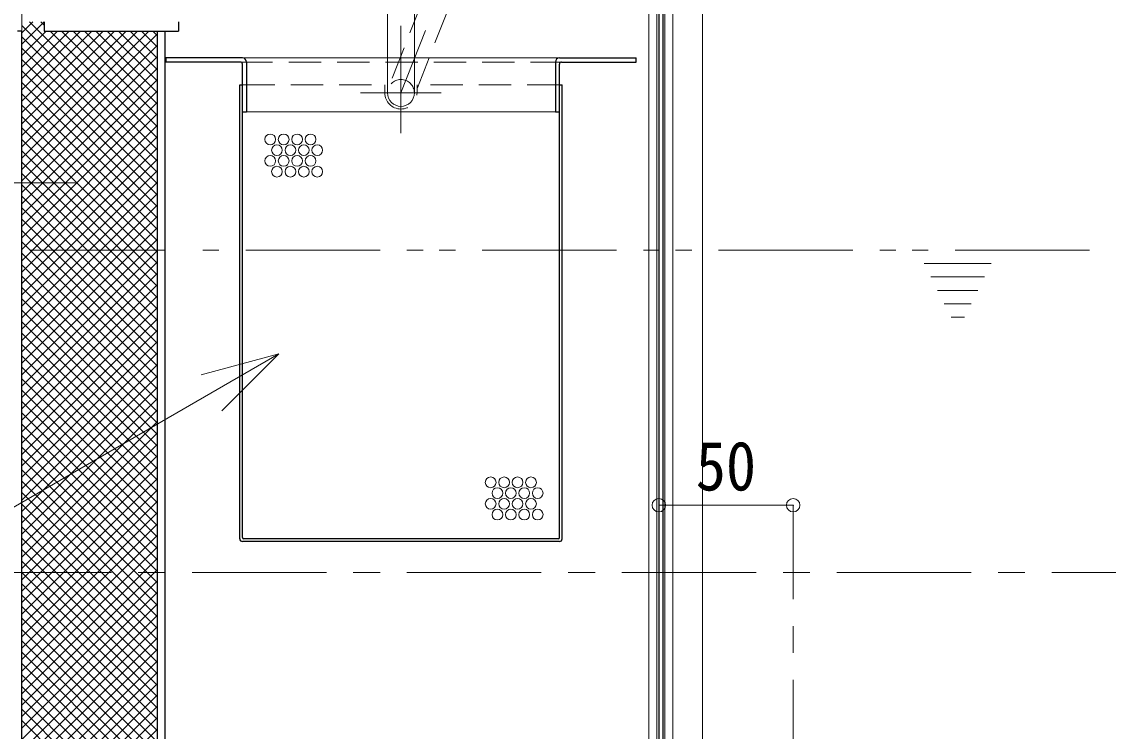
# Model space of a CAD drawing. Units: millimetres at full size, sheet at 1:10; details may follow other scales. Extents: x -2114 to 1936, y -1399 to 1411.
# Drawn here: x -1119.3 to -714.9, y -687.8 to -423.6 of the extents above; entities that cross this region are included whole.
import ezdxf
from ezdxf.enums import TextEntityAlignment as Align

# ---------------------------------------------------------------- set-up
doc = ezdxf.new("R2010")
doc.units = ezdxf.units.MM
doc.header["$LTSCALE"] = 10
doc.header["$PDMODE"] = 32
doc.header["$PDSIZE"] = 5
for name, pattern in [('CHAIN1', [8, 5, -1, 1, -1]), ('DASHED1', [1.8, 1.2, -0.6]), ('DOUBLE_CHAIN1', [8.8, 5, -1, 0.6, -0.6, 0.6, -1])]:
    doc.linetypes.add(name, pattern=pattern)
doc.layers.add('0-0_ﾚｲﾔ1', color=4, linetype='Continuous', lineweight=9)
doc.styles.add('ＭＳ ゴシック', font='')
doc.styles.get('ＭＳ ゴシック').set_extended_font_data('MS Gothic')

msp = doc.modelspace()

# ---------------------------------------------------------------- linework, layer by layer
at = {"layer": '0-0_ﾚｲﾔ1', "color": 5, "lineweight": 25}
for p, q in [((-882.17, -130.14), (-882.17, -728.64)), ((-880.67, -130.89), (-880.67, -728.64)), ((-1110.92, -423.64), (-1110.92, -427.14)), ((-1060.92, -423.64), (-1060.92, -427.14)), ((-1119.32, -427.14), (-1120.92, -427.14)), ((-1119.32, -886.24), (-1119.32, -427.14)), ((-1110.92, -427.14), (-1060.92, -427.14)), ((-1068.92, -427.14), (-1068.92, -831.64)), ((-1065.92, -828.64), (-1065.92, -427.14)), ((-1065.67, -437.14), (-1065.67, -438.64)), ((-1037.17, -437.14), (-1065.67, -437.14)), ((-1037.92, -438.64), (-1065.67, -438.64)), ((-1037.17, -615.64), (-1037.17, -439.39)), ((-1035.67, -438.64), (-1035.67, -457.14)), ((-920.67, -438.64), (-920.67, -457.14)), ((-919.17, -437.14), (-890.67, -437.14)), ((-919.17, -615.64), (-919.17, -439.39)), ((-918.42, -438.64), (-890.67, -438.64)), ((-890.67, -438.64), (-890.67, -437.14)), ((-1038.17, -447.14), (-1037.17, -447.14)), ((-1038.17, -616.14), (-1038.17, -447.14)), ((-919.17, -447.14), (-918.17, -447.14)), ((-918.17, -616.14), (-918.17, -447.14)), ((-1037.17, -457.14), (-1035.67, -457.14)), ((-920.67, -457.14), (-919.17, -457.14)), ((-919.17, -617.14), (-1037.17, -617.14)), ((-919.67, -616.14), (-1036.67, -616.14))]:
    msp.add_line(p, q, dxfattribs=at)
at = {"layer": '0-0_ﾚｲﾔ1', "color": 7, "lineweight": 18}
for p, q in [((-885.92, -828.64), (-885.92, -181.64)), ((-882.92, -828.64), (-882.92, -181.64)), ((-879.92, -193.88), (-879.92, -728.64)), ((-876.92, -194.5), (-876.92, -728.64)), ((-983.17, -200.14), (-983.17, -450.14)), ((-973.17, -200.14), (-973.17, -450.14)), ((-1119.32, -330.14), (-1119.32, -427.14)), ((-1023.57, -547.28), (-1150.92, -620.8)), ((-1023.57, -547.28), (-1052.54, -555.04)), ((-1023.57, -547.28), (-1044.78, -568.49))]:
    msp.add_line(p, q, dxfattribs=at)
at = {"layer": '0-0_ﾚｲﾔ1'}
for p, q in [((-865.92, -728.64), (-865.92, -181.64)), ((-1119.32, -432.01), (-1110.94, -423.64)), ((-1119.32, -427.77), (-1115.19, -423.64)), ((-1116.44, -423.64), (-1068.92, -471.16)), ((-1112.2, -423.64), (-1110.92, -424.91)), ((-1119.32, -425), (-1068.92, -475.4)), ((-1119.32, -474.44), (-1072.02, -427.14)), ((-1119.32, -470.2), (-1076.26, -427.14)), ((-1119.32, -465.96), (-1080.5, -427.14)), ((-1119.32, -461.71), (-1084.75, -427.14)), ((-1119.32, -457.47), (-1088.99, -427.14)), ((-1119.32, -453.23), (-1093.23, -427.14)), ((-1119.32, -448.98), (-1097.47, -427.14)), ((-1119.32, -444.74), (-1101.72, -427.14)), ((-1119.32, -440.5), (-1105.96, -427.14)), ((-1119.32, -436.26), (-1110.2, -427.14)), ((-1119.32, -478.68), (-1068.92, -428.28)), ((-1108.7, -427.14), (-1068.92, -466.91)), ((-1104.46, -427.14), (-1068.92, -462.67)), ((-1100.21, -427.14), (-1068.92, -458.43)), ((-1095.97, -427.14), (-1068.92, -454.19)), ((-1091.73, -427.14), (-1068.92, -449.94)), ((-1087.49, -427.14), (-1068.92, -445.7)), ((-1083.24, -427.14), (-1068.92, -441.46)), ((-1079, -427.14), (-1068.92, -437.22)), ((-1074.76, -427.14), (-1068.92, -432.97)), ((-1070.52, -427.14), (-1068.92, -428.73)), ((-1119.32, -429.24), (-1068.92, -479.64)), ((-1119.32, -482.93), (-1068.92, -432.53)), ((-1119.32, -433.48), (-1068.92, -483.88)), ((-1119.32, -487.17), (-1068.92, -436.77)), ((-1119.32, -437.73), (-1068.92, -488.13)), ((-1037.17, -437.14), (-983.17, -437.14)), ((-973.17, -437.14), (-919.17, -437.14)), ((-1119.32, -491.41), (-1068.92, -441.01)), ((-1119.32, -441.97), (-1068.92, -492.37)), ((-1119.32, -495.65), (-1068.92, -445.25)), ((-1119.32, -446.21), (-1068.92, -496.61)), ((-1119.32, -499.9), (-1068.92, -449.5)), ((-1119.32, -450.46), (-1068.92, -500.86)), ((-1119.32, -504.14), (-1068.92, -453.74)), ((-1119.32, -454.7), (-1068.92, -505.1)), ((-1119.32, -508.38), (-1068.92, -457.98)), ((-1119.32, -458.94), (-1068.92, -509.34)), ((-1035.67, -457.14), (-920.67, -457.14)), ((-1119.32, -512.62), (-1068.92, -462.22)), ((-1119.32, -463.18), (-1068.92, -513.58)), ((-1119.32, -516.87), (-1068.92, -466.47)), ((-1119.32, -467.43), (-1068.92, -517.83)), ((-1119.32, -521.11), (-1068.92, -470.71)), ((-1119.32, -471.67), (-1068.92, -522.07)), ((-1119.32, -525.35), (-1068.92, -474.95)), ((-1119.32, -475.91), (-1068.92, -526.31)), ((-1119.32, -529.59), (-1068.92, -479.19)), ((-1119.32, -480.15), (-1068.92, -530.55)), ((-1119.32, -533.84), (-1068.92, -483.44)), ((-1119.32, -484.4), (-1068.92, -534.8)), ((-1119.32, -538.08), (-1068.92, -487.68)), ((-1119.32, -488.64), (-1068.92, -539.04)), ((-1119.32, -542.32), (-1068.92, -491.92)), ((-1119.32, -492.88), (-1068.92, -543.28)), ((-1119.32, -546.57), (-1068.92, -496.17)), ((-1119.32, -497.12), (-1068.92, -547.52)), ((-1119.32, -550.81), (-1068.92, -500.41)), ((-1119.32, -501.37), (-1068.92, -551.77)), ((-1119.32, -555.05), (-1068.92, -504.65)), ((-1119.32, -505.61), (-1068.92, -556.01)), ((-1119.32, -559.29), (-1068.92, -508.89)), ((-1119.32, -509.85), (-1068.92, -560.25)), ((-1119.32, -563.54), (-1068.92, -513.14)), ((-1119.32, -514.09), (-1068.92, -564.49)), ((-1119.32, -567.78), (-1068.92, -517.38)), ((-1119.32, -518.34), (-1068.92, -568.74)), ((-1119.32, -572.02), (-1068.92, -521.62)), ((-1119.32, -522.58), (-1068.92, -572.98)), ((-1119.32, -576.26), (-1068.92, -525.86)), ((-1119.32, -526.82), (-1068.92, -577.22)), ((-1119.32, -580.51), (-1068.92, -530.11)), ((-1119.32, -531.07), (-1068.92, -581.47)), ((-1119.32, -584.75), (-1068.92, -534.35)), ((-1119.32, -535.31), (-1068.92, -585.71)), ((-1119.32, -588.99), (-1068.92, -538.59)), ((-1119.32, -539.55), (-1068.92, -589.95)), ((-1119.32, -593.23), (-1068.92, -542.83)), ((-1119.32, -543.79), (-1068.92, -594.19)), ((-1119.32, -597.48), (-1068.92, -547.08)), ((-1119.32, -548.04), (-1068.92, -598.44)), ((-1119.32, -601.72), (-1068.92, -551.32)), ((-1119.32, -552.28), (-1068.92, -602.68)), ((-1119.32, -605.96), (-1068.92, -555.56)), ((-1119.32, -556.52), (-1068.92, -606.92)), ((-1119.32, -610.2), (-1068.92, -559.8)), ((-1119.32, -560.76), (-1068.92, -611.16)), ((-1119.32, -614.45), (-1068.92, -564.05)), ((-1119.32, -565.01), (-1068.92, -615.41)), ((-1119.32, -618.69), (-1068.92, -568.29)), ((-1119.32, -569.25), (-1068.92, -619.65)), ((-1119.32, -622.93), (-1068.92, -572.53)), ((-1119.32, -573.49), (-1068.92, -623.89)), ((-1119.32, -627.18), (-1068.92, -576.78)), ((-1119.32, -577.73), (-1068.92, -628.13)), ((-1119.32, -631.42), (-1068.92, -581.02)), ((-1119.32, -581.98), (-1068.92, -632.38)), ((-1119.32, -635.66), (-1068.92, -585.26)), ((-1119.32, -586.22), (-1068.92, -636.62)), ((-1119.32, -639.9), (-1068.92, -589.5)), ((-1119.32, -590.46), (-1068.92, -640.86)), ((-1119.32, -644.15), (-1068.92, -593.75)), ((-1119.32, -594.71), (-1068.92, -645.11)), ((-1119.32, -648.39), (-1068.92, -597.99)), ((-1119.32, -598.95), (-1068.92, -649.35)), ((-1119.32, -652.63), (-1068.92, -602.23)), ((-1119.32, -603.19), (-1068.92, -653.59)), ((-1119.32, -656.87), (-1068.92, -606.47)), ((-832.17, -603.64), (-882.17, -603.64)), ((-1119.32, -607.43), (-1068.92, -657.83)), ((-1119.32, -661.12), (-1068.92, -610.72)), ((-1119.32, -611.68), (-1068.92, -662.08)), ((-1119.32, -665.36), (-1068.92, -614.96)), ((-1119.32, -615.92), (-1068.92, -666.32)), ((-1119.32, -669.6), (-1068.92, -619.2)), ((-1119.32, -620.16), (-1068.92, -670.56)), ((-1119.32, -673.84), (-1068.92, -623.44)), ((-1119.32, -624.4), (-1068.92, -674.8)), ((-1119.32, -678.09), (-1068.92, -627.69)), ((-1119.32, -628.65), (-1068.92, -679.05)), ((-1119.32, -682.33), (-1068.92, -631.93)), ((-1119.32, -632.89), (-1068.92, -683.29)), ((-1119.32, -686.57), (-1068.92, -636.17)), ((-1119.32, -637.13), (-1068.92, -687.53)), ((-1119.32, -690.82), (-1068.92, -640.42)), ((-1119.32, -641.37), (-1068.92, -691.77)), ((-1119.32, -695.06), (-1068.92, -644.66)), ((-1119.32, -645.62), (-1068.92, -696.02)), ((-1119.32, -699.3), (-1068.92, -648.9)), ((-1119.32, -649.86), (-1068.92, -700.26)), ((-1119.32, -703.54), (-1068.92, -653.14)), ((-1119.32, -654.1), (-1068.92, -704.5)), ((-1119.32, -707.79), (-1068.92, -657.39)), ((-1119.32, -658.34), (-1068.92, -708.74)), ((-1119.32, -712.03), (-1068.92, -661.63)), ((-1119.32, -662.59), (-1068.92, -712.99)), ((-1119.32, -716.27), (-1068.92, -665.87)), ((-1119.32, -666.83), (-1068.92, -717.23)), ((-1119.32, -720.51), (-1068.92, -670.11)), ((-1119.32, -671.07), (-1068.92, -721.47)), ((-1119.32, -724.76), (-1068.92, -674.36)), ((-1119.32, -675.32), (-1068.92, -725.72)), ((-1119.32, -729), (-1068.92, -678.6)), ((-1119.32, -679.56), (-1068.92, -729.96)), ((-1119.32, -733.24), (-1068.92, -682.84)), ((-1119.32, -683.8), (-1068.92, -734.2)), ((-1119.32, -737.48), (-1068.92, -687.08))]:
    msp.add_line(p, q, dxfattribs=at)
at = {"layer": '0-0_ﾚｲﾔ1', "linetype": 'CHAIN1'}
for p, q in [((-978.17, -185.14), (-978.17, -465.14)), ((-881.71, -203.32), (-978.17, -450.14)), ((-993.17, -450.14), (-963.17, -450.14)), ((-1099.32, -483.64), (-1142.52, -483.64)), ((-1065.92, -508.64), (-1900.92, -508.64)), ((-832.17, -718.64), (-832.17, -603.64)), ((-525.92, -628.64), (-1850.92, -628.64))]:
    msp.add_line(p, q, dxfattribs=at)
at = {"layer": '0-0_ﾚｲﾔ1', "linetype": 'DASHED1'}
for p, q in [((-891.83, -215.47), (-982.83, -448.32)), ((-882.51, -219.11), (-973.51, -451.96)), ((-1037.92, -438.64), (-918.42, -438.64)), ((-973.17, -437.14), (-983.17, -437.14)), ((-1037.17, -447.14), (-984.17, -447.14)), ((-984.17, -447.14), (-984.17, -450.14)), ((-972.17, -447.14), (-972.17, -450.14)), ((-919.17, -447.14), (-972.17, -447.14))]:
    msp.add_line(p, q, dxfattribs=at)
at = {"layer": '0-0_ﾚｲﾔ1', "linetype": 'DOUBLE_CHAIN1'}
for p, q in [((-545.92, -508.64), (-1055.92, -508.64)), ((-758.42, -513.64), (-783.42, -513.64)), ((-760.92, -518.64), (-780.92, -518.64)), ((-763.42, -523.64), (-778.42, -523.64)), ((-765.92, -528.64), (-775.92, -528.64)), ((-768.42, -533.64), (-773.42, -533.64))]:
    msp.add_line(p, q, dxfattribs=at)
at = {"layer": '0-0_ﾚｲﾔ1'}
for centre in [(-1026.82, -467.45), (-1021.82, -467.45), (-1016.82, -467.45), (-1011.82, -467.45), (-1024.32, -471.45), (-1019.32, -471.45), (-1014.32, -471.45), (-1009.32, -471.45), (-1026.82, -475.45), (-1021.82, -475.45), (-1016.82, -475.45), (-1011.82, -475.45), (-1024.32, -479.45), (-1019.32, -479.45), (-1014.32, -479.45), (-1009.32, -479.45), (-944.76, -595.12), (-939.76, -595.12), (-934.76, -595.12), (-929.76, -595.12), (-942.26, -599.12), (-937.26, -599.12), (-932.26, -599.12), (-927.26, -599.12), (-944.76, -603.12), (-939.76, -603.12), (-934.76, -603.12), (-929.76, -603.12), (-942.26, -607.12), (-937.26, -607.12), (-932.26, -607.12), (-927.26, -607.12)]:
    msp.add_circle(centre, 2, dxfattribs=at)
at = {"layer": '0-0_ﾚｲﾔ1', "color": 5, "lineweight": 25}
for centre, radius, start, end in [((-1037.92, -439.39), 0.75, 0, 90), ((-1037.17, -438.64), 1.5, 0, 90), ((-919.17, -438.64), 1.5, 90, 180), ((-918.42, -439.39), 0.75, 90, 180), ((-1037.17, -616.14), 1, 180, 270), ((-1036.67, -615.64), 0.5, 180, 270), ((-919.67, -615.64), 0.5, 270, 0), ((-919.17, -616.14), 1, 270, 0)]:
    msp.add_arc(centre, radius, start, end, dxfattribs=at)
at = {"layer": '0-0_ﾚｲﾔ1', "linetype": 'DASHED1'}
for radius, start, end in [(5, 0, 180), (6, 180, 0)]:
    msp.add_arc((-978.17, -450.14), radius, start, end, dxfattribs=at)
at = {"layer": '0-0_ﾚｲﾔ1', "color": 7, "lineweight": 18}
msp.add_arc((-978.17, -450.14), 5, 180, 0, dxfattribs=at)
at = {"layer": '0-0_ﾚｲﾔ1', "color": 1}
for p in [(-882.17, -603.64), (-832.17, -603.64)]:
    msp.add_point(p, dxfattribs=at)

# ---------------------------------------------------------------- texts
at = {"layer": '0-0_ﾚｲﾔ1', "color": 7, "style": 'ＭＳ ゴシック', "width": 0.9}
msp.add_text('50', height=18.33, dxfattribs=at).set_placement((-868.42, -603.64), align=Align.BOTTOM_LEFT)

doc.saveas('drawing.dxf')
